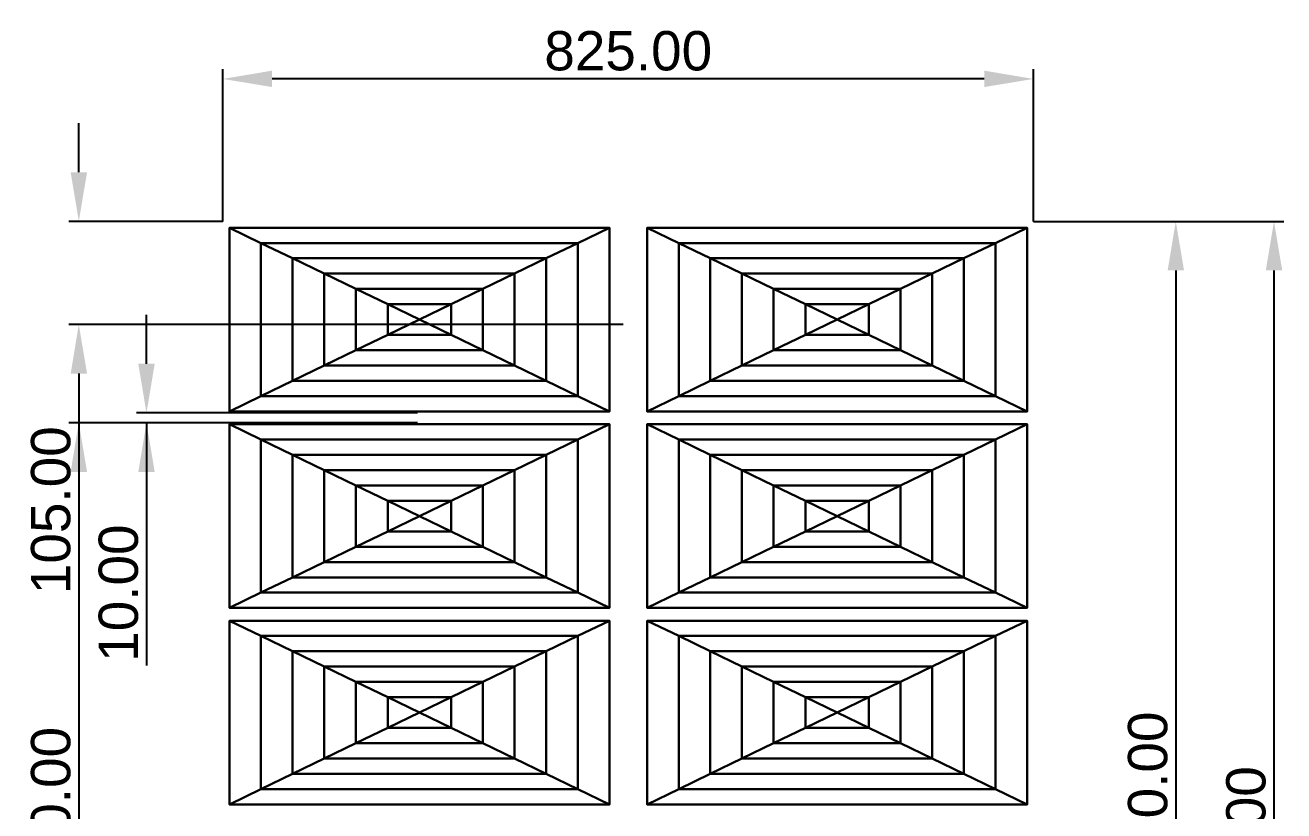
# Model space of a CAD drawing. Header units: millimetres. Extents: x -3476 to -2187, y 91 to 1832.
# Drawn here: x -3469 to -2187, y 1032 to 1832 of the extents above; entities that cross this region are included whole.
import ezdxf

# ---------------------------------------------------------------- set-up
doc = ezdxf.new("R2010")
doc.units = ezdxf.units.MM
doc.layers.add('Default', color=7, linetype='Continuous')
doc.styles.add('Arial Regular', font='arial.ttf')
doc.dimstyles.new('Template Millimeter Small', dxfattribs={"dimscale": 10, "dimtxt": 4, "dimasz": 5, "dimexe": 1, "dimexo": 0.5, "dimgap": 0.8, "dimtad": 1, "dimtoh": 1, "dimzin": 1, "dimdsep": 46, "dimtxsty": 'Arial Regular', "dimcen": 2.5, "dimadec": 1, "dimazin": 1, "dimtfac": 1, "dimtdec": 4, "dimtix": 1, "dimtofl": 0, "dimtmove": 1, "dimatfit": 3, "dimldrblk": 'OPEN90', "dimfxl": 1, "dimtolj": 1, "dimtzin": 1, "dimarcsym": 0})

# ---------------------------------------------------------------- blocks, each defined once
blk = doc.blocks.new('*D4')
at = {"layer": 'Default', "color": 0, "lineweight": -2, "transparency": 16777216}
for p, q in [((-3267.2, 1632.4), (-3267.2, 1787.4)), ((-2441.9, 1632.4), (-2441.9, 1787.4)), ((-2491.9, 1777.4), (-3217.2, 1777.4))]:
    blk.add_line(p, q, dxfattribs=at)
at = {"layer": 'Default', "color": 0, "transparency": 16777216}
for points in [[(-3217.2, 1785.8), (-3217.2, 1769.1), (-3267.2, 1777.4)], [(-2491.9, 1769.1), (-2491.9, 1785.8), (-2441.9, 1777.4)]]:
    blk.add_solid(points, dxfattribs=at)
at = {"layer": 'Defpoints', "color": 0, "transparency": 16777216}
for p in [(-3267.2, 1777.4), (-3267.2, 1627.4), (-2441.9, 1627.4)]:
    blk.add_point(p, dxfattribs=at)
at = {"layer": 'Default', "color": 0, "transparency": 16777216, "insert": (-2854.5, 1805.8), "char_height": 40, "attachment_point": 5, "style": 'Arial Regular'}
blk.add_mtext('\\A1;825.00', dxfattribs=at)
blk = doc.blocks.new('*D5')
at = {"layer": 'Default', "color": 0, "lineweight": -2, "transparency": 16777216}
for p, q in [((-3414, 1682.4), (-3414, 1732.4)), ((-3267.2, 1632.4), (-3424, 1632.4)), ((-2859.5, 1527.4), (-3424, 1527.4)), ((-3414, 1477.4), (-3414, 1249.5))]:
    blk.add_line(p, q, dxfattribs=at)
at = {"layer": 'Default', "color": 0, "transparency": 16777216}
for points in [[(-3422.3, 1682.4), (-3405.6, 1682.4), (-3414, 1632.4)], [(-3405.6, 1477.4), (-3422.3, 1477.4), (-3414, 1527.4)]]:
    blk.add_solid(points, dxfattribs=at)
at = {"layer": 'Defpoints', "color": 0, "transparency": 16777216}
for p in [(-3262.2, 1632.4), (-3414, 1527.4), (-2854.5, 1527.4)]:
    blk.add_point(p, dxfattribs=at)
at = {"layer": 'Default', "color": 0, "transparency": 16777216, "insert": (-3442.4, 1338.4), "char_height": 40, "attachment_point": 5, "rotation": 90, "style": 'Arial Regular'}
blk.add_mtext('\\A1;105.00', dxfattribs=at)
blk = doc.blocks.new('*D6')
at = {"layer": 'Default', "color": 0, "lineweight": -2, "transparency": 16777216}
for p, q in [((-3069.2, 1427.4), (-3424, 1427.4)), ((-3414, 1377.4), (-3414, 687.4)), ((-3069.2, 637.4), (-3424, 637.4))]:
    blk.add_line(p, q, dxfattribs=at)
at = {"layer": 'Default', "color": 0, "transparency": 16777216}
for points in [[(-3405.6, 1377.4), (-3422.3, 1377.4), (-3414, 1427.4)], [(-3422.3, 687.4), (-3405.6, 687.4), (-3414, 637.4)]]:
    blk.add_solid(points, dxfattribs=at)
at = {"layer": 'Defpoints', "color": 0, "transparency": 16777216}
for p in [(-3064.2, 1427.4), (-3414, 637.4), (-3064.2, 637.4)]:
    blk.add_point(p, dxfattribs=at)
at = {"layer": 'Default', "color": 0, "transparency": 16777216, "insert": (-3442.4, 1032.4), "char_height": 40, "attachment_point": 5, "rotation": 90, "style": 'Arial Regular'}
blk.add_mtext('\\A1;790.00', dxfattribs=at)
blk = doc.blocks.new('*D10')
at = {"layer": 'Default', "color": 0, "lineweight": -2, "transparency": 16777216}
for p, q in [((-3345.1, 1487.4), (-3345.1, 1537.4)), ((-3069.2, 1437.4), (-3355.1, 1437.4)), ((-3069.2, 1427.4), (-3355.1, 1427.4)), ((-3345.1, 1427.4), (-3345.1, 1180.5)), ((-3345.1, 1377.4), (-3345.1, 1327.4))]:
    blk.add_line(p, q, dxfattribs=at)
at = {"layer": 'Default', "color": 0, "transparency": 16777216}
for points in [[(-3353.4, 1487.4), (-3336.7, 1487.4), (-3345.1, 1437.4)], [(-3336.7, 1377.4), (-3353.4, 1377.4), (-3345.1, 1427.4)]]:
    blk.add_solid(points, dxfattribs=at)
at = {"layer": 'Defpoints', "color": 0, "transparency": 16777216}
for p in [(-3064.2, 1437.4), (-3345.1, 1427.4), (-3064.2, 1427.4)]:
    blk.add_point(p, dxfattribs=at)
at = {"layer": 'Default', "color": 0, "transparency": 16777216, "insert": (-3373.5, 1254), "char_height": 40, "attachment_point": 5, "rotation": 90, "style": 'Arial Regular'}
blk.add_mtext('\\A1;10.00', dxfattribs=at)
blk = doc.blocks.new('*D11')
at = {"layer": 'Default', "color": 0, "lineweight": -2, "transparency": 16777216}
for p, q in [((-2441.9, 1632.4), (-2286.9, 1632.4)), ((-2296.9, 1582.4), (-2296.9, 482.7)), ((-2441.6, 432.7), (-2286.9, 432.7))]:
    blk.add_line(p, q, dxfattribs=at)
at = {"layer": 'Default', "color": 0, "transparency": 16777216}
for points in [[(-2288.5, 1582.4), (-2305.2, 1582.4), (-2296.9, 1632.4)], [(-2305.2, 482.7), (-2288.5, 482.7), (-2296.9, 432.7)]]:
    blk.add_solid(points, dxfattribs=at)
at = {"layer": 'Defpoints', "color": 0, "transparency": 16777216}
for p in [(-2446.9, 1632.4), (-2446.6, 432.7), (-2296.9, 432.7)]:
    blk.add_point(p, dxfattribs=at)
at = {"layer": 'Default', "color": 0, "transparency": 16777216, "insert": (-2325.3, 1032.5), "char_height": 40, "attachment_point": 5, "rotation": 90, "style": 'Arial Regular'}
blk.add_mtext('\\A1;1200.00', dxfattribs=at)
blk = doc.blocks.new('*D12')
at = {"layer": 'Default', "color": 0, "lineweight": -2, "transparency": 16777216}
for p, q in [((-2441.9, 1632.4), (-2186.9, 1632.4)), ((-2196.9, 1582.4), (-2196.9, 371.4)), ((-2549.5, 321.4), (-2186.9, 321.4))]:
    blk.add_line(p, q, dxfattribs=at)
at = {"layer": 'Default', "color": 0, "transparency": 16777216}
for points in [[(-2188.5, 1582.4), (-2205.2, 1582.4), (-2196.9, 1632.4)], [(-2205.2, 371.4), (-2188.5, 371.4), (-2196.9, 321.4)]]:
    blk.add_solid(points, dxfattribs=at)
at = {"layer": 'Defpoints', "color": 0, "transparency": 16777216}
for p in [(-2446.9, 1632.4), (-2554.5, 321.4), (-2196.9, 321.4)]:
    blk.add_point(p, dxfattribs=at)
at = {"layer": 'Default', "color": 0, "transparency": 16777216, "insert": (-2225.3, 976.9), "char_height": 40, "attachment_point": 5, "rotation": 90, "style": 'Arial Regular'}
blk.add_mtext('\\A1;1311.00', dxfattribs=at)

msp = doc.modelspace()

# ---------------------------------------------------------------- dimensions: what is measured, and where the dimension line sits
at = {"layer": 'Default'}
dim = msp.add_linear_dim(base=(-3267.162, 1777.428, 709.142), p1=(-2441.874, 1627.428, 709.142), p2=(-3267.162, 1627.428, 709.142), text='825.00', dimstyle='Template Millimeter Small', override={"dimscale": 10, "dimtxt": 4, "dimasz": 5, "dimexe": 1, "dimexo": 0.5, "dimgap": 0.8, "dimtad": 1, "dimtih": 0, "dimtoh": 0, "dimdec": 2, "dimzin": 1, "dimtxsty": 'Arial Regular', "dimsah": 0, "dimcen": 2.5, "dimadec": 1, "dimazin": 1, "dimtix": 0, "dimtmove": 0, "dimtzin": 1}, dxfattribs=at)
dim.commit()
dim.dimension.update_dxf_attribs({"geometry": '*D4', "text_midpoint": (-2854.518, 1805.848, 709.142)})
for base, p1, p2, picture, middle in [((-3413.956, 1527.428, 709.142), (-3262.162, 1632.428, 709.142), (-2854.518, 1527.428, 709.142), '*D5', (-3442.376, 1338.448, 709.142)), ((-2196.874, 321.428, 709.142), (-2446.874, 1632.428, 709.142), (-2554.518, 321.428, 709.142), '*D12', (-2225.294, 976.928, 709.142)), ((-3413.956, 637.428, 714.217), (-3064.218, 1427.428, 714.217), (-3064.218, 637.428, 714.217), '*D6', (-3442.376, 1032.428, 714.217))]:
    dim = msp.add_linear_dim(base=base, p1=p1, p2=p2, angle=90, dimstyle='Template Millimeter Small', override={"dimscale": 10, "dimtxt": 4, "dimasz": 5, "dimexe": 1, "dimexo": 0.5, "dimgap": 0.8, "dimtad": 1, "dimtih": 0, "dimtoh": 0, "dimdec": 2, "dimzin": 1, "dimtxsty": 'Arial Regular', "dimsah": 0, "dimcen": 2.5, "dimadec": 1, "dimazin": 1, "dimtix": 0, "dimtmove": 0, "dimtzin": 1}, dxfattribs=at)
    dim.commit()
    dim.dimension.update_dxf_attribs({"geometry": picture, "text_midpoint": middle})
dim = msp.add_linear_dim(base=(-2296.874, 432.653, 709.142), p1=(-2446.874, 1632.428, 709.142), p2=(-2446.649, 432.653, 709.142), angle=90, text='1200.00', dimstyle='Template Millimeter Small', override={"dimscale": 10, "dimtxt": 4, "dimasz": 5, "dimexe": 1, "dimexo": 0.5, "dimgap": 0.8, "dimtad": 1, "dimtih": 0, "dimtoh": 0, "dimdec": 2, "dimzin": 1, "dimtxsty": 'Arial Regular', "dimsah": 0, "dimcen": 2.5, "dimadec": 1, "dimazin": 1, "dimtix": 0, "dimtmove": 0, "dimtzin": 1}, dxfattribs=at)
dim.commit()
dim.dimension.update_dxf_attribs({"geometry": '*D11', "text_midpoint": (-2325.294, 1032.541, 709.142)})
dim = msp.add_linear_dim(base=(-3345.058, 1427.428, 714.217), p1=(-3064.218, 1437.428, 714.217), p2=(-3064.218, 1427.428, 714.217), angle=90, dimstyle='Template Millimeter Small', override={"dimscale": 10, "dimtxt": 4, "dimasz": 5, "dimexe": 1, "dimexo": 0.5, "dimgap": 0.8, "dimtad": 1, "dimtih": 0, "dimtoh": 0, "dimdec": 2, "dimzin": 1, "dimtxsty": 'Arial Regular', "dimsah": 0, "dimcen": 2.5, "dimadec": 1, "dimazin": 1, "dimtix": 0, "dimtmove": 0, "dimtzin": 1}, dxfattribs=at)
dim.commit()
dim.dimension.update_dxf_attribs({"geometry": '*D10', "text_midpoint": (-3345.058, 1253.968, 714.217), "dimtype": 160})

# ---------------------------------------------------------------- meshes
mesh = msp.add_polyface(dxfattribs=at)
corners = [(-3067.19, 1532.428, 691.642), (-3099.471, 1548.029, 691.702), (-3131.748, 1563.627, 692.305), (-3164.013, 1579.22, 693.451), (-3196.258, 1594.803, 695.14), (-3228.477, 1610.374, 697.37), (-3260.662, 1625.928, 700.142), (-3067.19, 1532.428, 691.642), (-3034.909, 1548.029, 691.702), (-3002.632, 1563.627, 692.305), (-2970.367, 1579.22, 693.451), (-2938.121, 1594.803, 695.14), (-2905.902, 1610.374, 697.37), (-2873.718, 1625.928, 700.142)]
mesh.append_faces([[corners[k] for k in face] for face in [(0, 7, 8, 1), (1, 8, 9, 2), (2, 9, 10, 3), (3, 10, 11, 4), (4, 11, 12, 5), (5, 12, 13, 6)]])
mesh = msp.add_polyface(dxfattribs=at)
corners = [(-3067.19, 1532.428, 691.642), (-3099.471, 1548.029, 691.702), (-3131.748, 1563.627, 692.305), (-3164.013, 1579.22, 693.451), (-3196.258, 1594.803, 695.14), (-3228.477, 1610.374, 697.37), (-3260.662, 1625.928, 700.142), (-3067.19, 1532.429, 691.642), (-3099.471, 1516.828, 691.702), (-3131.748, 1501.229, 692.305), (-3164.013, 1485.636, 693.451), (-3196.258, 1470.053, 695.14), (-3228.477, 1454.482, 697.37), (-3260.662, 1438.928, 700.142)]
mesh.append_faces([[corners[k] for k in face] for face in [(0, 7, 8, 1), (1, 8, 9, 2), (2, 9, 10, 3), (3, 10, 11, 4), (4, 11, 12, 5), (5, 12, 13, 6)]])
mesh = msp.add_polyface(dxfattribs=at)
corners = [(-3067.19, 1532.429, 721.642), (-3099.471, 1516.828, 721.582), (-3131.748, 1501.229, 720.979), (-3164.013, 1485.636, 719.833), (-3196.258, 1470.053, 718.145), (-3228.477, 1454.482, 715.914), (-3260.662, 1438.928, 713.142), (-3067.19, 1532.428, 721.642), (-3099.471, 1548.029, 721.582), (-3131.748, 1563.627, 720.979), (-3164.013, 1579.22, 719.833), (-3196.258, 1594.803, 718.145), (-3228.477, 1610.374, 715.914), (-3260.662, 1625.928, 713.142)]
mesh.append_faces([[corners[k] for k in face] for face in [(0, 7, 8, 1), (1, 8, 9, 2), (2, 9, 10, 3), (3, 10, 11, 4), (4, 11, 12, 5), (5, 12, 13, 6)]])
mesh = msp.add_polyface(dxfattribs=at)
corners = [(-3067.19, 1532.428, 721.642), (-3034.908, 1548.029, 721.582), (-3002.632, 1563.627, 720.979), (-2970.367, 1579.22, 719.833), (-2938.121, 1594.803, 718.145), (-2905.902, 1610.374, 715.914), (-2873.718, 1625.928, 713.142), (-3067.19, 1532.428, 721.642), (-3099.471, 1548.029, 721.582), (-3131.748, 1563.627, 720.979), (-3164.013, 1579.22, 719.833), (-3196.258, 1594.803, 718.145), (-3228.477, 1610.374, 715.914), (-3260.662, 1625.928, 713.142)]
mesh.append_faces([[corners[k] for k in face] for face in [(0, 7, 8, 1), (1, 8, 9, 2), (2, 9, 10, 3), (3, 10, 11, 4), (4, 11, 12, 5), (5, 12, 13, 6)]])
mesh = msp.add_polyface(dxfattribs=at)
corners = [(-3067.19, 1532.429, 691.642), (-3034.909, 1516.828, 691.702), (-3002.632, 1501.229, 692.305), (-2970.367, 1485.636, 693.451), (-2938.121, 1470.053, 695.14), (-2905.902, 1454.482, 697.37), (-2873.718, 1438.928, 700.142), (-3067.19, 1532.428, 691.642), (-3034.909, 1548.029, 691.702), (-3002.632, 1563.627, 692.305), (-2970.367, 1579.22, 693.451), (-2938.121, 1594.803, 695.14), (-2905.902, 1610.374, 697.37), (-2873.718, 1625.928, 700.142)]
mesh.append_faces([[corners[k] for k in face] for face in [(0, 7, 8, 1), (1, 8, 9, 2), (2, 9, 10, 3), (3, 10, 11, 4), (4, 11, 12, 5), (5, 12, 13, 6)]])
mesh = msp.add_polyface(dxfattribs=at)
corners = [(-3067.19, 1532.428, 721.642), (-3034.908, 1548.029, 721.582), (-3002.632, 1563.627, 720.979), (-2970.367, 1579.22, 719.833), (-2938.121, 1594.803, 718.145), (-2905.902, 1610.374, 715.914), (-2873.718, 1625.928, 713.142), (-3067.19, 1532.429, 721.642), (-3034.908, 1516.828, 721.582), (-3002.632, 1501.229, 720.979), (-2970.367, 1485.636, 719.833), (-2938.121, 1470.053, 718.145), (-2905.902, 1454.482, 715.914), (-2873.718, 1438.928, 713.142)]
mesh.append_faces([[corners[k] for k in face] for face in [(0, 7, 8, 1), (1, 8, 9, 2), (2, 9, 10, 3), (3, 10, 11, 4), (4, 11, 12, 5), (5, 12, 13, 6)]])
mesh = msp.add_polyface(dxfattribs=at)
corners = [(-2641.846, 1532.429, 691.642), (-2674.127, 1516.828, 691.702), (-2706.404, 1501.229, 692.305), (-2738.669, 1485.636, 693.451), (-2770.914, 1470.053, 695.14), (-2803.133, 1454.482, 697.37), (-2835.318, 1438.928, 700.142), (-2641.846, 1532.428, 691.642), (-2674.127, 1548.029, 691.702), (-2706.404, 1563.627, 692.305), (-2738.669, 1579.22, 693.451), (-2770.914, 1594.803, 695.14), (-2803.133, 1610.374, 697.37), (-2835.318, 1625.928, 700.142)]
mesh.append_faces([[corners[k] for k in face] for face in [(0, 1, 8, 7), (1, 2, 9, 8), (2, 3, 10, 9), (3, 4, 11, 10), (4, 5, 12, 11), (5, 6, 13, 12)]])
mesh = msp.add_polyface(dxfattribs=at)
corners = [(-2641.846, 1532.428, 691.642), (-2609.564, 1548.029, 691.702), (-2577.288, 1563.627, 692.305), (-2545.023, 1579.22, 693.451), (-2512.777, 1594.803, 695.14), (-2480.558, 1610.374, 697.37), (-2448.374, 1625.928, 700.142), (-2641.846, 1532.428, 691.642), (-2674.127, 1548.029, 691.702), (-2706.404, 1563.627, 692.305), (-2738.669, 1579.22, 693.451), (-2770.914, 1594.803, 695.14), (-2803.133, 1610.374, 697.37), (-2835.318, 1625.928, 700.142)]
mesh.append_faces([[corners[k] for k in face] for face in [(0, 1, 8, 7), (1, 2, 9, 8), (2, 3, 10, 9), (3, 4, 11, 10), (4, 5, 12, 11), (5, 6, 13, 12)]])
mesh = msp.add_polyface(dxfattribs=at)
corners = [(-2641.846, 1532.428, 721.642), (-2674.127, 1548.029, 721.582), (-2706.404, 1563.627, 720.979), (-2738.669, 1579.22, 719.833), (-2770.914, 1594.803, 718.145), (-2803.133, 1610.374, 715.914), (-2835.318, 1625.928, 713.142), (-2641.846, 1532.428, 721.642), (-2609.564, 1548.029, 721.582), (-2577.288, 1563.627, 720.979), (-2545.023, 1579.22, 719.833), (-2512.777, 1594.803, 718.145), (-2480.558, 1610.374, 715.914), (-2448.374, 1625.928, 713.142)]
mesh.append_faces([[corners[k] for k in face] for face in [(0, 1, 8, 7), (1, 2, 9, 8), (2, 3, 10, 9), (3, 4, 11, 10), (4, 5, 12, 11), (5, 6, 13, 12)]])
mesh = msp.add_polyface(dxfattribs=at)
corners = [(-2641.846, 1532.428, 721.642), (-2674.127, 1548.029, 721.582), (-2706.404, 1563.627, 720.979), (-2738.669, 1579.22, 719.833), (-2770.914, 1594.803, 718.145), (-2803.133, 1610.374, 715.914), (-2835.318, 1625.928, 713.142), (-2641.846, 1532.429, 721.642), (-2674.127, 1516.828, 721.582), (-2706.404, 1501.229, 720.979), (-2738.669, 1485.636, 719.833), (-2770.914, 1470.053, 718.145), (-2803.133, 1454.482, 715.914), (-2835.318, 1438.928, 713.142)]
mesh.append_faces([[corners[k] for k in face] for face in [(0, 1, 8, 7), (1, 2, 9, 8), (2, 3, 10, 9), (3, 4, 11, 10), (4, 5, 12, 11), (5, 6, 13, 12)]])
mesh = msp.add_polyface(dxfattribs=at)
corners = [(-2641.846, 1532.428, 691.642), (-2609.564, 1548.029, 691.702), (-2577.288, 1563.627, 692.305), (-2545.023, 1579.22, 693.451), (-2512.777, 1594.803, 695.14), (-2480.558, 1610.374, 697.37), (-2448.374, 1625.928, 700.142), (-2641.846, 1532.429, 691.642), (-2609.564, 1516.828, 691.702), (-2577.288, 1501.229, 692.305), (-2545.023, 1485.636, 693.451), (-2512.777, 1470.053, 695.14), (-2480.558, 1454.482, 697.37), (-2448.374, 1438.928, 700.142)]
mesh.append_faces([[corners[k] for k in face] for face in [(0, 1, 8, 7), (1, 2, 9, 8), (2, 3, 10, 9), (3, 4, 11, 10), (4, 5, 12, 11), (5, 6, 13, 12)]])
mesh = msp.add_polyface(dxfattribs=at)
corners = [(-2641.846, 1532.429, 721.642), (-2609.564, 1516.828, 721.582), (-2577.288, 1501.229, 720.979), (-2545.023, 1485.636, 719.833), (-2512.777, 1470.053, 718.145), (-2480.558, 1454.482, 715.914), (-2448.374, 1438.928, 713.142), (-2641.846, 1532.428, 721.642), (-2609.564, 1548.029, 721.582), (-2577.288, 1563.627, 720.979), (-2545.023, 1579.22, 719.833), (-2512.777, 1594.803, 718.145), (-2480.558, 1610.374, 715.914), (-2448.374, 1625.928, 713.142)]
mesh.append_faces([[corners[k] for k in face] for face in [(0, 1, 8, 7), (1, 2, 9, 8), (2, 3, 10, 9), (3, 4, 11, 10), (4, 5, 12, 11), (5, 6, 13, 12)]])
mesh = msp.add_polyface(dxfattribs=at)
corners = [(-3067.19, 1532.429, 691.642), (-3099.471, 1516.828, 691.702), (-3131.748, 1501.229, 692.305), (-3164.013, 1485.636, 693.451), (-3196.258, 1470.053, 695.14), (-3228.477, 1454.482, 697.37), (-3260.662, 1438.928, 700.142), (-3067.19, 1532.429, 691.642), (-3034.909, 1516.828, 691.702), (-3002.632, 1501.229, 692.305), (-2970.367, 1485.636, 693.451), (-2938.121, 1470.053, 695.14), (-2905.902, 1454.482, 697.37), (-2873.718, 1438.928, 700.142)]
mesh.append_faces([[corners[k] for k in face] for face in [(0, 7, 8, 1), (1, 8, 9, 2), (2, 9, 10, 3), (3, 10, 11, 4), (4, 11, 12, 5), (5, 12, 13, 6)]])
mesh = msp.add_polyface(dxfattribs=at)
corners = [(-3067.19, 1532.429, 721.642), (-3034.908, 1516.828, 721.582), (-3002.632, 1501.229, 720.979), (-2970.367, 1485.636, 719.833), (-2938.121, 1470.053, 718.145), (-2905.902, 1454.482, 715.914), (-2873.718, 1438.928, 713.142), (-3067.19, 1532.429, 721.642), (-3099.471, 1516.828, 721.582), (-3131.748, 1501.229, 720.979), (-3164.013, 1485.636, 719.833), (-3196.258, 1470.053, 718.145), (-3228.477, 1454.482, 715.914), (-3260.662, 1438.928, 713.142)]
mesh.append_faces([[corners[k] for k in face] for face in [(0, 7, 8, 1), (1, 8, 9, 2), (2, 9, 10, 3), (3, 10, 11, 4), (4, 11, 12, 5), (5, 12, 13, 6)]])
mesh = msp.add_polyface(dxfattribs=at)
corners = [(-2641.846, 1532.429, 691.642), (-2609.564, 1516.828, 691.702), (-2577.288, 1501.229, 692.305), (-2545.023, 1485.636, 693.451), (-2512.777, 1470.053, 695.14), (-2480.558, 1454.482, 697.37), (-2448.374, 1438.928, 700.142), (-2641.846, 1532.429, 691.642), (-2674.127, 1516.828, 691.702), (-2706.404, 1501.229, 692.305), (-2738.669, 1485.636, 693.451), (-2770.914, 1470.053, 695.14), (-2803.133, 1454.482, 697.37), (-2835.318, 1438.928, 700.142)]
mesh.append_faces([[corners[k] for k in face] for face in [(0, 1, 8, 7), (1, 2, 9, 8), (2, 3, 10, 9), (3, 4, 11, 10), (4, 5, 12, 11), (5, 6, 13, 12)]])
mesh = msp.add_polyface(dxfattribs=at)
corners = [(-2641.846, 1532.429, 721.642), (-2674.127, 1516.828, 721.582), (-2706.404, 1501.229, 720.979), (-2738.669, 1485.636, 719.833), (-2770.914, 1470.053, 718.145), (-2803.133, 1454.482, 715.914), (-2835.318, 1438.928, 713.142), (-2641.846, 1532.429, 721.642), (-2609.564, 1516.828, 721.582), (-2577.288, 1501.229, 720.979), (-2545.023, 1485.636, 719.833), (-2512.777, 1470.053, 718.145), (-2480.558, 1454.482, 715.914), (-2448.374, 1438.928, 713.142)]
mesh.append_faces([[corners[k] for k in face] for face in [(0, 1, 8, 7), (1, 2, 9, 8), (2, 3, 10, 9), (3, 4, 11, 10), (4, 5, 12, 11), (5, 6, 13, 12)]])
mesh = msp.add_polyface(dxfattribs=at)
corners = [(-3067.19, 1332.428, 691.642), (-3099.471, 1348.029, 691.702), (-3131.748, 1363.627, 692.305), (-3164.013, 1379.22, 693.451), (-3196.258, 1394.803, 695.14), (-3228.477, 1410.374, 697.37), (-3260.662, 1425.928, 700.142), (-3067.19, 1332.428, 691.642), (-3034.909, 1348.029, 691.702), (-3002.632, 1363.627, 692.305), (-2970.367, 1379.22, 693.451), (-2938.121, 1394.803, 695.14), (-2905.902, 1410.374, 697.37), (-2873.718, 1425.928, 700.142)]
mesh.append_faces([[corners[k] for k in face] for face in [(0, 7, 8, 1), (1, 8, 9, 2), (2, 9, 10, 3), (3, 10, 11, 4), (4, 11, 12, 5), (5, 12, 13, 6)]])
mesh = msp.add_polyface(dxfattribs=at)
corners = [(-3067.19, 1332.428, 691.642), (-3099.471, 1348.029, 691.702), (-3131.748, 1363.627, 692.305), (-3164.013, 1379.22, 693.451), (-3196.258, 1394.803, 695.14), (-3228.477, 1410.374, 697.37), (-3260.662, 1425.928, 700.142), (-3067.19, 1332.429, 691.642), (-3099.471, 1316.828, 691.702), (-3131.748, 1301.229, 692.305), (-3164.013, 1285.636, 693.451), (-3196.258, 1270.053, 695.14), (-3228.477, 1254.482, 697.37), (-3260.662, 1238.928, 700.142)]
mesh.append_faces([[corners[k] for k in face] for face in [(0, 7, 8, 1), (1, 8, 9, 2), (2, 9, 10, 3), (3, 10, 11, 4), (4, 11, 12, 5), (5, 12, 13, 6)]])
mesh = msp.add_polyface(dxfattribs=at)
corners = [(-3067.19, 1332.429, 721.642), (-3099.471, 1316.828, 721.582), (-3131.748, 1301.229, 720.979), (-3164.013, 1285.636, 719.833), (-3196.258, 1270.053, 718.145), (-3228.477, 1254.482, 715.914), (-3260.662, 1238.928, 713.142), (-3067.19, 1332.428, 721.642), (-3099.471, 1348.029, 721.582), (-3131.748, 1363.627, 720.979), (-3164.013, 1379.22, 719.833), (-3196.258, 1394.803, 718.145), (-3228.477, 1410.374, 715.914), (-3260.662, 1425.928, 713.142)]
mesh.append_faces([[corners[k] for k in face] for face in [(0, 7, 8, 1), (1, 8, 9, 2), (2, 9, 10, 3), (3, 10, 11, 4), (4, 11, 12, 5), (5, 12, 13, 6)]])
mesh = msp.add_polyface(dxfattribs=at)
corners = [(-3067.19, 1332.428, 721.642), (-3034.908, 1348.029, 721.582), (-3002.632, 1363.627, 720.979), (-2970.367, 1379.22, 719.833), (-2938.121, 1394.803, 718.145), (-2905.902, 1410.374, 715.914), (-2873.718, 1425.928, 713.142), (-3067.19, 1332.428, 721.642), (-3099.471, 1348.029, 721.582), (-3131.748, 1363.627, 720.979), (-3164.013, 1379.22, 719.833), (-3196.258, 1394.803, 718.145), (-3228.477, 1410.374, 715.914), (-3260.662, 1425.928, 713.142)]
mesh.append_faces([[corners[k] for k in face] for face in [(0, 7, 8, 1), (1, 8, 9, 2), (2, 9, 10, 3), (3, 10, 11, 4), (4, 11, 12, 5), (5, 12, 13, 6)]])
mesh = msp.add_polyface(dxfattribs=at)
corners = [(-3067.19, 1332.429, 691.642), (-3034.909, 1316.828, 691.702), (-3002.632, 1301.229, 692.305), (-2970.367, 1285.636, 693.451), (-2938.121, 1270.053, 695.14), (-2905.902, 1254.482, 697.37), (-2873.718, 1238.928, 700.142), (-3067.19, 1332.428, 691.642), (-3034.909, 1348.029, 691.702), (-3002.632, 1363.627, 692.305), (-2970.367, 1379.22, 693.451), (-2938.121, 1394.803, 695.14), (-2905.902, 1410.374, 697.37), (-2873.718, 1425.928, 700.142)]
mesh.append_faces([[corners[k] for k in face] for face in [(0, 7, 8, 1), (1, 8, 9, 2), (2, 9, 10, 3), (3, 10, 11, 4), (4, 11, 12, 5), (5, 12, 13, 6)]])
mesh = msp.add_polyface(dxfattribs=at)
corners = [(-3067.19, 1332.428, 721.642), (-3034.908, 1348.029, 721.582), (-3002.632, 1363.627, 720.979), (-2970.367, 1379.22, 719.833), (-2938.121, 1394.803, 718.145), (-2905.902, 1410.374, 715.914), (-2873.718, 1425.928, 713.142), (-3067.19, 1332.429, 721.642), (-3034.908, 1316.828, 721.582), (-3002.632, 1301.229, 720.979), (-2970.367, 1285.636, 719.833), (-2938.121, 1270.053, 718.145), (-2905.902, 1254.482, 715.914), (-2873.718, 1238.928, 713.142)]
mesh.append_faces([[corners[k] for k in face] for face in [(0, 7, 8, 1), (1, 8, 9, 2), (2, 9, 10, 3), (3, 10, 11, 4), (4, 11, 12, 5), (5, 12, 13, 6)]])
mesh = msp.add_polyface(dxfattribs=at)
corners = [(-2641.846, 1332.429, 691.642), (-2674.127, 1316.828, 691.702), (-2706.404, 1301.229, 692.305), (-2738.669, 1285.636, 693.451), (-2770.914, 1270.053, 695.14), (-2803.133, 1254.482, 697.37), (-2835.318, 1238.928, 700.142), (-2641.846, 1332.428, 691.642), (-2674.127, 1348.029, 691.702), (-2706.404, 1363.627, 692.305), (-2738.669, 1379.22, 693.451), (-2770.914, 1394.803, 695.14), (-2803.133, 1410.374, 697.37), (-2835.318, 1425.928, 700.142)]
mesh.append_faces([[corners[k] for k in face] for face in [(0, 1, 8, 7), (1, 2, 9, 8), (2, 3, 10, 9), (3, 4, 11, 10), (4, 5, 12, 11), (5, 6, 13, 12)]])
mesh = msp.add_polyface(dxfattribs=at)
corners = [(-2641.846, 1332.428, 691.642), (-2609.564, 1348.029, 691.702), (-2577.288, 1363.627, 692.305), (-2545.023, 1379.22, 693.451), (-2512.777, 1394.803, 695.14), (-2480.558, 1410.374, 697.37), (-2448.374, 1425.928, 700.142), (-2641.846, 1332.428, 691.642), (-2674.127, 1348.029, 691.702), (-2706.404, 1363.627, 692.305), (-2738.669, 1379.22, 693.451), (-2770.914, 1394.803, 695.14), (-2803.133, 1410.374, 697.37), (-2835.318, 1425.928, 700.142)]
mesh.append_faces([[corners[k] for k in face] for face in [(0, 1, 8, 7), (1, 2, 9, 8), (2, 3, 10, 9), (3, 4, 11, 10), (4, 5, 12, 11), (5, 6, 13, 12)]])
mesh = msp.add_polyface(dxfattribs=at)
corners = [(-2641.846, 1332.428, 721.642), (-2674.127, 1348.029, 721.582), (-2706.404, 1363.627, 720.979), (-2738.669, 1379.22, 719.833), (-2770.914, 1394.803, 718.145), (-2803.133, 1410.374, 715.914), (-2835.318, 1425.928, 713.142), (-2641.846, 1332.428, 721.642), (-2609.564, 1348.029, 721.582), (-2577.288, 1363.627, 720.979), (-2545.023, 1379.22, 719.833), (-2512.777, 1394.803, 718.145), (-2480.558, 1410.374, 715.914), (-2448.374, 1425.928, 713.142)]
mesh.append_faces([[corners[k] for k in face] for face in [(0, 1, 8, 7), (1, 2, 9, 8), (2, 3, 10, 9), (3, 4, 11, 10), (4, 5, 12, 11), (5, 6, 13, 12)]])
mesh = msp.add_polyface(dxfattribs=at)
corners = [(-2641.846, 1332.428, 721.642), (-2674.127, 1348.029, 721.582), (-2706.404, 1363.627, 720.979), (-2738.669, 1379.22, 719.833), (-2770.914, 1394.803, 718.145), (-2803.133, 1410.374, 715.914), (-2835.318, 1425.928, 713.142), (-2641.846, 1332.429, 721.642), (-2674.127, 1316.828, 721.582), (-2706.404, 1301.229, 720.979), (-2738.669, 1285.636, 719.833), (-2770.914, 1270.053, 718.145), (-2803.133, 1254.482, 715.914), (-2835.318, 1238.928, 713.142)]
mesh.append_faces([[corners[k] for k in face] for face in [(0, 1, 8, 7), (1, 2, 9, 8), (2, 3, 10, 9), (3, 4, 11, 10), (4, 5, 12, 11), (5, 6, 13, 12)]])
mesh = msp.add_polyface(dxfattribs=at)
corners = [(-2641.846, 1332.428, 691.642), (-2609.564, 1348.029, 691.702), (-2577.288, 1363.627, 692.305), (-2545.023, 1379.22, 693.451), (-2512.777, 1394.803, 695.14), (-2480.558, 1410.374, 697.37), (-2448.374, 1425.928, 700.142), (-2641.846, 1332.429, 691.642), (-2609.564, 1316.828, 691.702), (-2577.288, 1301.229, 692.305), (-2545.023, 1285.636, 693.451), (-2512.777, 1270.053, 695.14), (-2480.558, 1254.482, 697.37), (-2448.374, 1238.928, 700.142)]
mesh.append_faces([[corners[k] for k in face] for face in [(0, 1, 8, 7), (1, 2, 9, 8), (2, 3, 10, 9), (3, 4, 11, 10), (4, 5, 12, 11), (5, 6, 13, 12)]])
mesh = msp.add_polyface(dxfattribs=at)
corners = [(-2641.846, 1332.429, 721.642), (-2609.564, 1316.828, 721.582), (-2577.288, 1301.229, 720.979), (-2545.023, 1285.636, 719.833), (-2512.777, 1270.053, 718.145), (-2480.558, 1254.482, 715.914), (-2448.374, 1238.928, 713.142), (-2641.846, 1332.428, 721.642), (-2609.564, 1348.029, 721.582), (-2577.288, 1363.627, 720.979), (-2545.023, 1379.22, 719.833), (-2512.777, 1394.803, 718.145), (-2480.558, 1410.374, 715.914), (-2448.374, 1425.928, 713.142)]
mesh.append_faces([[corners[k] for k in face] for face in [(0, 1, 8, 7), (1, 2, 9, 8), (2, 3, 10, 9), (3, 4, 11, 10), (4, 5, 12, 11), (5, 6, 13, 12)]])
mesh = msp.add_polyface(dxfattribs=at)
corners = [(-3067.19, 1332.429, 691.642), (-3099.471, 1316.828, 691.702), (-3131.748, 1301.229, 692.305), (-3164.013, 1285.636, 693.451), (-3196.258, 1270.053, 695.14), (-3228.477, 1254.482, 697.37), (-3260.662, 1238.928, 700.142), (-3067.19, 1332.429, 691.642), (-3034.909, 1316.828, 691.702), (-3002.632, 1301.229, 692.305), (-2970.367, 1285.636, 693.451), (-2938.121, 1270.053, 695.14), (-2905.902, 1254.482, 697.37), (-2873.718, 1238.928, 700.142)]
mesh.append_faces([[corners[k] for k in face] for face in [(0, 7, 8, 1), (1, 8, 9, 2), (2, 9, 10, 3), (3, 10, 11, 4), (4, 11, 12, 5), (5, 12, 13, 6)]])
mesh = msp.add_polyface(dxfattribs=at)
corners = [(-3067.19, 1332.429, 721.642), (-3034.908, 1316.828, 721.582), (-3002.632, 1301.229, 720.979), (-2970.367, 1285.636, 719.833), (-2938.121, 1270.053, 718.145), (-2905.902, 1254.482, 715.914), (-2873.718, 1238.928, 713.142), (-3067.19, 1332.429, 721.642), (-3099.471, 1316.828, 721.582), (-3131.748, 1301.229, 720.979), (-3164.013, 1285.636, 719.833), (-3196.258, 1270.053, 718.145), (-3228.477, 1254.482, 715.914), (-3260.662, 1238.928, 713.142)]
mesh.append_faces([[corners[k] for k in face] for face in [(0, 7, 8, 1), (1, 8, 9, 2), (2, 9, 10, 3), (3, 10, 11, 4), (4, 11, 12, 5), (5, 12, 13, 6)]])
mesh = msp.add_polyface(dxfattribs=at)
corners = [(-2641.846, 1332.429, 691.642), (-2609.564, 1316.828, 691.702), (-2577.288, 1301.229, 692.305), (-2545.023, 1285.636, 693.451), (-2512.777, 1270.053, 695.14), (-2480.558, 1254.482, 697.37), (-2448.374, 1238.928, 700.142), (-2641.846, 1332.429, 691.642), (-2674.127, 1316.828, 691.702), (-2706.404, 1301.229, 692.305), (-2738.669, 1285.636, 693.451), (-2770.914, 1270.053, 695.14), (-2803.133, 1254.482, 697.37), (-2835.318, 1238.928, 700.142)]
mesh.append_faces([[corners[k] for k in face] for face in [(0, 1, 8, 7), (1, 2, 9, 8), (2, 3, 10, 9), (3, 4, 11, 10), (4, 5, 12, 11), (5, 6, 13, 12)]])
mesh = msp.add_polyface(dxfattribs=at)
corners = [(-2641.846, 1332.429, 721.642), (-2674.127, 1316.828, 721.582), (-2706.404, 1301.229, 720.979), (-2738.669, 1285.636, 719.833), (-2770.914, 1270.053, 718.145), (-2803.133, 1254.482, 715.914), (-2835.318, 1238.928, 713.142), (-2641.846, 1332.429, 721.642), (-2609.564, 1316.828, 721.582), (-2577.288, 1301.229, 720.979), (-2545.023, 1285.636, 719.833), (-2512.777, 1270.053, 718.145), (-2480.558, 1254.482, 715.914), (-2448.374, 1238.928, 713.142)]
mesh.append_faces([[corners[k] for k in face] for face in [(0, 1, 8, 7), (1, 2, 9, 8), (2, 3, 10, 9), (3, 4, 11, 10), (4, 5, 12, 11), (5, 6, 13, 12)]])
mesh = msp.add_polyface(dxfattribs=at)
corners = [(-3067.19, 1132.428, 691.642), (-3099.471, 1148.029, 691.702), (-3131.748, 1163.627, 692.305), (-3164.013, 1179.22, 693.451), (-3196.258, 1194.803, 695.14), (-3228.477, 1210.374, 697.37), (-3260.662, 1225.928, 700.142), (-3067.19, 1132.428, 691.642), (-3034.909, 1148.029, 691.702), (-3002.632, 1163.627, 692.305), (-2970.367, 1179.22, 693.451), (-2938.121, 1194.803, 695.14), (-2905.902, 1210.374, 697.37), (-2873.718, 1225.928, 700.142)]
mesh.append_faces([[corners[k] for k in face] for face in [(0, 7, 8, 1), (1, 8, 9, 2), (2, 9, 10, 3), (3, 10, 11, 4), (4, 11, 12, 5), (5, 12, 13, 6)]])
mesh = msp.add_polyface(dxfattribs=at)
corners = [(-3067.19, 1132.428, 691.642), (-3099.471, 1148.029, 691.702), (-3131.748, 1163.627, 692.305), (-3164.013, 1179.22, 693.451), (-3196.258, 1194.803, 695.14), (-3228.477, 1210.374, 697.37), (-3260.662, 1225.928, 700.142), (-3067.19, 1132.429, 691.642), (-3099.471, 1116.828, 691.702), (-3131.748, 1101.229, 692.305), (-3164.013, 1085.636, 693.451), (-3196.258, 1070.053, 695.14), (-3228.477, 1054.482, 697.37), (-3260.662, 1038.928, 700.142)]
mesh.append_faces([[corners[k] for k in face] for face in [(0, 7, 8, 1), (1, 8, 9, 2), (2, 9, 10, 3), (3, 10, 11, 4), (4, 11, 12, 5), (5, 12, 13, 6)]])
mesh = msp.add_polyface(dxfattribs=at)
corners = [(-3067.19, 1132.429, 721.642), (-3099.471, 1116.828, 721.582), (-3131.748, 1101.229, 720.979), (-3164.013, 1085.636, 719.833), (-3196.258, 1070.053, 718.145), (-3228.477, 1054.482, 715.914), (-3260.662, 1038.928, 713.142), (-3067.19, 1132.428, 721.642), (-3099.471, 1148.029, 721.582), (-3131.748, 1163.627, 720.979), (-3164.013, 1179.22, 719.833), (-3196.258, 1194.803, 718.145), (-3228.477, 1210.374, 715.914), (-3260.662, 1225.928, 713.142)]
mesh.append_faces([[corners[k] for k in face] for face in [(0, 7, 8, 1), (1, 8, 9, 2), (2, 9, 10, 3), (3, 10, 11, 4), (4, 11, 12, 5), (5, 12, 13, 6)]])
mesh = msp.add_polyface(dxfattribs=at)
corners = [(-3067.19, 1132.428, 721.642), (-3034.908, 1148.029, 721.582), (-3002.632, 1163.627, 720.979), (-2970.367, 1179.22, 719.833), (-2938.121, 1194.803, 718.145), (-2905.902, 1210.374, 715.914), (-2873.718, 1225.928, 713.142), (-3067.19, 1132.428, 721.642), (-3099.471, 1148.029, 721.582), (-3131.748, 1163.627, 720.979), (-3164.013, 1179.22, 719.833), (-3196.258, 1194.803, 718.145), (-3228.477, 1210.374, 715.914), (-3260.662, 1225.928, 713.142)]
mesh.append_faces([[corners[k] for k in face] for face in [(0, 7, 8, 1), (1, 8, 9, 2), (2, 9, 10, 3), (3, 10, 11, 4), (4, 11, 12, 5), (5, 12, 13, 6)]])
mesh = msp.add_polyface(dxfattribs=at)
corners = [(-3067.19, 1132.429, 691.642), (-3034.909, 1116.828, 691.702), (-3002.632, 1101.229, 692.305), (-2970.367, 1085.636, 693.451), (-2938.121, 1070.053, 695.14), (-2905.902, 1054.482, 697.37), (-2873.718, 1038.928, 700.142), (-3067.19, 1132.428, 691.642), (-3034.909, 1148.029, 691.702), (-3002.632, 1163.627, 692.305), (-2970.367, 1179.22, 693.451), (-2938.121, 1194.803, 695.14), (-2905.902, 1210.374, 697.37), (-2873.718, 1225.928, 700.142)]
mesh.append_faces([[corners[k] for k in face] for face in [(0, 7, 8, 1), (1, 8, 9, 2), (2, 9, 10, 3), (3, 10, 11, 4), (4, 11, 12, 5), (5, 12, 13, 6)]])
mesh = msp.add_polyface(dxfattribs=at)
corners = [(-3067.19, 1132.428, 721.642), (-3034.908, 1148.029, 721.582), (-3002.632, 1163.627, 720.979), (-2970.367, 1179.22, 719.833), (-2938.121, 1194.803, 718.145), (-2905.902, 1210.374, 715.914), (-2873.718, 1225.928, 713.142), (-3067.19, 1132.429, 721.642), (-3034.908, 1116.828, 721.582), (-3002.632, 1101.229, 720.979), (-2970.367, 1085.636, 719.833), (-2938.121, 1070.053, 718.145), (-2905.902, 1054.482, 715.914), (-2873.718, 1038.928, 713.142)]
mesh.append_faces([[corners[k] for k in face] for face in [(0, 7, 8, 1), (1, 8, 9, 2), (2, 9, 10, 3), (3, 10, 11, 4), (4, 11, 12, 5), (5, 12, 13, 6)]])
mesh = msp.add_polyface(dxfattribs=at)
corners = [(-2641.846, 1132.429, 691.642), (-2674.127, 1116.828, 691.702), (-2706.404, 1101.229, 692.305), (-2738.669, 1085.636, 693.451), (-2770.914, 1070.053, 695.14), (-2803.133, 1054.482, 697.37), (-2835.318, 1038.928, 700.142), (-2641.846, 1132.428, 691.642), (-2674.127, 1148.029, 691.702), (-2706.404, 1163.627, 692.305), (-2738.669, 1179.22, 693.451), (-2770.914, 1194.803, 695.14), (-2803.133, 1210.374, 697.37), (-2835.318, 1225.928, 700.142)]
mesh.append_faces([[corners[k] for k in face] for face in [(0, 1, 8, 7), (1, 2, 9, 8), (2, 3, 10, 9), (3, 4, 11, 10), (4, 5, 12, 11), (5, 6, 13, 12)]])
mesh = msp.add_polyface(dxfattribs=at)
corners = [(-2641.846, 1132.428, 691.642), (-2609.564, 1148.029, 691.702), (-2577.288, 1163.627, 692.305), (-2545.023, 1179.22, 693.451), (-2512.777, 1194.803, 695.14), (-2480.558, 1210.374, 697.37), (-2448.374, 1225.928, 700.142), (-2641.846, 1132.428, 691.642), (-2674.127, 1148.029, 691.702), (-2706.404, 1163.627, 692.305), (-2738.669, 1179.22, 693.451), (-2770.914, 1194.803, 695.14), (-2803.133, 1210.374, 697.37), (-2835.318, 1225.928, 700.142)]
mesh.append_faces([[corners[k] for k in face] for face in [(0, 1, 8, 7), (1, 2, 9, 8), (2, 3, 10, 9), (3, 4, 11, 10), (4, 5, 12, 11), (5, 6, 13, 12)]])
mesh = msp.add_polyface(dxfattribs=at)
corners = [(-2641.846, 1132.428, 721.642), (-2674.127, 1148.029, 721.582), (-2706.404, 1163.627, 720.979), (-2738.669, 1179.22, 719.833), (-2770.914, 1194.803, 718.145), (-2803.133, 1210.374, 715.914), (-2835.318, 1225.928, 713.142), (-2641.846, 1132.428, 721.642), (-2609.564, 1148.029, 721.582), (-2577.288, 1163.627, 720.979), (-2545.023, 1179.22, 719.833), (-2512.777, 1194.803, 718.145), (-2480.558, 1210.374, 715.914), (-2448.374, 1225.928, 713.142)]
mesh.append_faces([[corners[k] for k in face] for face in [(0, 1, 8, 7), (1, 2, 9, 8), (2, 3, 10, 9), (3, 4, 11, 10), (4, 5, 12, 11), (5, 6, 13, 12)]])
mesh = msp.add_polyface(dxfattribs=at)
corners = [(-2641.846, 1132.428, 721.642), (-2674.127, 1148.029, 721.582), (-2706.404, 1163.627, 720.979), (-2738.669, 1179.22, 719.833), (-2770.914, 1194.803, 718.145), (-2803.133, 1210.374, 715.914), (-2835.318, 1225.928, 713.142), (-2641.846, 1132.429, 721.642), (-2674.127, 1116.828, 721.582), (-2706.404, 1101.229, 720.979), (-2738.669, 1085.636, 719.833), (-2770.914, 1070.053, 718.145), (-2803.133, 1054.482, 715.914), (-2835.318, 1038.928, 713.142)]
mesh.append_faces([[corners[k] for k in face] for face in [(0, 1, 8, 7), (1, 2, 9, 8), (2, 3, 10, 9), (3, 4, 11, 10), (4, 5, 12, 11), (5, 6, 13, 12)]])
mesh = msp.add_polyface(dxfattribs=at)
corners = [(-2641.846, 1132.428, 691.642), (-2609.564, 1148.029, 691.702), (-2577.288, 1163.627, 692.305), (-2545.023, 1179.22, 693.451), (-2512.777, 1194.803, 695.14), (-2480.558, 1210.374, 697.37), (-2448.374, 1225.928, 700.142), (-2641.846, 1132.429, 691.642), (-2609.564, 1116.828, 691.702), (-2577.288, 1101.229, 692.305), (-2545.023, 1085.636, 693.451), (-2512.777, 1070.053, 695.14), (-2480.558, 1054.482, 697.37), (-2448.374, 1038.928, 700.142)]
mesh.append_faces([[corners[k] for k in face] for face in [(0, 1, 8, 7), (1, 2, 9, 8), (2, 3, 10, 9), (3, 4, 11, 10), (4, 5, 12, 11), (5, 6, 13, 12)]])
mesh = msp.add_polyface(dxfattribs=at)
corners = [(-2641.846, 1132.429, 721.642), (-2609.564, 1116.828, 721.582), (-2577.288, 1101.229, 720.979), (-2545.023, 1085.636, 719.833), (-2512.777, 1070.053, 718.145), (-2480.558, 1054.482, 715.914), (-2448.374, 1038.928, 713.142), (-2641.846, 1132.428, 721.642), (-2609.564, 1148.029, 721.582), (-2577.288, 1163.627, 720.979), (-2545.023, 1179.22, 719.833), (-2512.777, 1194.803, 718.145), (-2480.558, 1210.374, 715.914), (-2448.374, 1225.928, 713.142)]
mesh.append_faces([[corners[k] for k in face] for face in [(0, 1, 8, 7), (1, 2, 9, 8), (2, 3, 10, 9), (3, 4, 11, 10), (4, 5, 12, 11), (5, 6, 13, 12)]])
mesh = msp.add_polyface(dxfattribs=at)
corners = [(-3067.19, 1132.429, 691.642), (-3099.471, 1116.828, 691.702), (-3131.748, 1101.229, 692.305), (-3164.013, 1085.636, 693.451), (-3196.258, 1070.053, 695.14), (-3228.477, 1054.482, 697.37), (-3260.662, 1038.928, 700.142), (-3067.19, 1132.429, 691.642), (-3034.909, 1116.828, 691.702), (-3002.632, 1101.229, 692.305), (-2970.367, 1085.636, 693.451), (-2938.121, 1070.053, 695.14), (-2905.902, 1054.482, 697.37), (-2873.718, 1038.928, 700.142)]
mesh.append_faces([[corners[k] for k in face] for face in [(0, 7, 8, 1), (1, 8, 9, 2), (2, 9, 10, 3), (3, 10, 11, 4), (4, 11, 12, 5), (5, 12, 13, 6)]])
mesh = msp.add_polyface(dxfattribs=at)
corners = [(-3067.19, 1132.429, 721.642), (-3034.908, 1116.828, 721.582), (-3002.632, 1101.229, 720.979), (-2970.367, 1085.636, 719.833), (-2938.121, 1070.053, 718.145), (-2905.902, 1054.482, 715.914), (-2873.718, 1038.928, 713.142), (-3067.19, 1132.429, 721.642), (-3099.471, 1116.828, 721.582), (-3131.748, 1101.229, 720.979), (-3164.013, 1085.636, 719.833), (-3196.258, 1070.053, 718.145), (-3228.477, 1054.482, 715.914), (-3260.662, 1038.928, 713.142)]
mesh.append_faces([[corners[k] for k in face] for face in [(0, 7, 8, 1), (1, 8, 9, 2), (2, 9, 10, 3), (3, 10, 11, 4), (4, 11, 12, 5), (5, 12, 13, 6)]])
mesh = msp.add_polyface(dxfattribs=at)
corners = [(-2641.846, 1132.429, 691.642), (-2609.564, 1116.828, 691.702), (-2577.288, 1101.229, 692.305), (-2545.023, 1085.636, 693.451), (-2512.777, 1070.053, 695.14), (-2480.558, 1054.482, 697.37), (-2448.374, 1038.928, 700.142), (-2641.846, 1132.429, 691.642), (-2674.127, 1116.828, 691.702), (-2706.404, 1101.229, 692.305), (-2738.669, 1085.636, 693.451), (-2770.914, 1070.053, 695.14), (-2803.133, 1054.482, 697.37), (-2835.318, 1038.928, 700.142)]
mesh.append_faces([[corners[k] for k in face] for face in [(0, 1, 8, 7), (1, 2, 9, 8), (2, 3, 10, 9), (3, 4, 11, 10), (4, 5, 12, 11), (5, 6, 13, 12)]])
mesh = msp.add_polyface(dxfattribs=at)
corners = [(-2641.846, 1132.429, 721.642), (-2674.127, 1116.828, 721.582), (-2706.404, 1101.229, 720.979), (-2738.669, 1085.636, 719.833), (-2770.914, 1070.053, 718.145), (-2803.133, 1054.482, 715.914), (-2835.318, 1038.928, 713.142), (-2641.846, 1132.429, 721.642), (-2609.564, 1116.828, 721.582), (-2577.288, 1101.229, 720.979), (-2545.023, 1085.636, 719.833), (-2512.777, 1070.053, 718.145), (-2480.558, 1054.482, 715.914), (-2448.374, 1038.928, 713.142)]
mesh.append_faces([[corners[k] for k in face] for face in [(0, 1, 8, 7), (1, 2, 9, 8), (2, 3, 10, 9), (3, 4, 11, 10), (4, 5, 12, 11), (5, 6, 13, 12)]])

doc.saveas('drawing.dxf')
